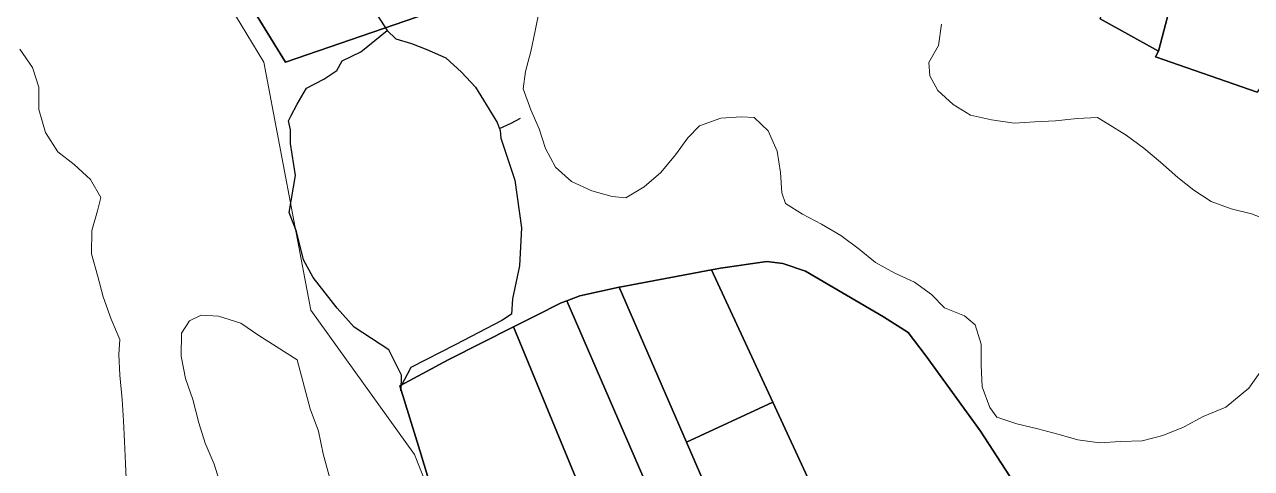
# Model space of a CAD drawing. Header units: metres. Extents: x 3 to 1027712, y 40 to 4430649.
# Drawn here: x 508153 to 508756, y 4411571 to 4411789 of the extents above; entities that cross this region are included whole.
import ezdxf

# ---------------------------------------------------------------- set-up
doc = ezdxf.new("R2010")
doc.units = ezdxf.units.M
doc.header["$MEASUREMENT"] = 0
doc.layers.add('A.ES.SDGC.CP.07003.cadastralparcel — CadastralParcel', color=1, linetype='Continuous')
for name, color, linetype, lineweight, true_color in [('Habitats_5_km', 7, 'Continuous', 9, 0xbefad2), ('Itinerarios_Espacios_naturales_Protegidos_5_km', 7, 'Continuous', 30, 0x3800b0), ('Lagunas_5_km', 7, 'Continuous', 9, 0xbff2e1)]:
    doc.layers.add(name, color=color, linetype=linetype, lineweight=lineweight, true_color=true_color)

msp = doc.modelspace()

# ---------------------------------------------------------------- linework, layer by layer
at = {"layer": 'A.ES.SDGC.CP.07003.cadastralparcel — CadastralParcel', "color": 7, "linetype": 'Continuous', "flags": 128}
for points in [[(508191.2, 4411916.15), (508234.85, 4411845.3), (508246.21, 4411826.88), (508280.95, 4411770.32), (508339.65, 4411790.6), (508389.11, 4411807.57), (508395.75, 4411849.63), (508397.23, 4411914.55), (508396.71, 4411916.08), (508395.38, 4411919.93), (508360.67, 4411999.97), (508316, 4411977.11), (508354.76, 4411900.38), (508352.31, 4411899.3), (508350.92, 4411898.69), (508349.52, 4411898.08), (508313.33, 4411882.2), (508298.98, 4411906.03), (508265.59, 4411952.71), (508241.95, 4411941.29), (508241.81, 4411941.54), (508191.2, 4411916.15)], [(508758.69, 4411755.61), (508708.7, 4411773.02), (508710.25, 4411775.81), (508736.3, 4411875.32), (508742.9, 4411900.55), (508754.8, 4411946.03), (508772.58, 4411940.88), (508791.58, 4411936.04), (508779.82, 4411864.53), (508763.48, 4411765.19), (508763.04, 4411762.14), (508758.69, 4411755.61)], [(508246.21, 4411826.88), (508234.85, 4411845.3), (508277.62, 4411866.29), (508284.63, 4411869.61), (508313.33, 4411882.2), (508349.52, 4411898.08), (508350.92, 4411898.69), (508352.31, 4411899.3), (508354.76, 4411900.38), (508362.37, 4411903.23), (508396.71, 4411916.08), (508397.23, 4411914.55), (508395.75, 4411849.63), (508389.11, 4411807.57), (508339.65, 4411790.6), (508280.95, 4411770.32), (508246.21, 4411826.88)], [(508710.25, 4411775.81), (508681.6, 4411791.75), (508720.8, 4411908.01), (508742.9, 4411900.55), (508736.3, 4411875.32), (508710.25, 4411775.81)], [(508478.24, 4411583.43), (508445.13, 4411659.74), (508445.25, 4411659.76), (508490.46, 4411668.18), (508520.58, 4411603.2), (508478.24, 4411583.43)], [(508520.58, 4411603.2), (508490.46, 4411668.18), (508494.85, 4411669), (508517.7, 4411672.4), (508525.48, 4411671.43), (508536.67, 4411667.54), (508575.09, 4411645.19), (508587.24, 4411637.41), (508596, 4411625.75), (508622.74, 4411588.82), (508657.28, 4411535.56), (508662.13, 4411528.09), (508662.32, 4411527.87), (508664.36, 4411525.57), (508656.8, 4411522.85), (508571.97, 4411492.34), (508546.87, 4411546.47), (508520.58, 4411603.2)], [(508507.4, 4411449.96), (508419.38, 4411653.03), (508425.79, 4411655.39), (508445.13, 4411659.74), (508478.24, 4411583.43), (508485.09, 4411567.66), (508505.27, 4411526.91), (508537.52, 4411461.78), (508515.87, 4411453.28), (508507.4, 4411449.96)], [(508472.58, 4411447.53), (508393.18, 4411640.25), (508403.91, 4411645.67), (508416.56, 4411651.99), (508419.38, 4411653.03), (508507.4, 4411449.96), (508499.95, 4411447.03), (508498.4, 4411446.42), (508472.58, 4411447.53)], [(508347.03, 4411579.33), (508337.29, 4411611.17), (508350.67, 4411618.4), (508358.8, 4411622.78), (508361.6, 4411624.29), (508393.18, 4411640.25), (508472.58, 4411447.53), (508439.55, 4411448.95), (508420.57, 4411449.58), (508387.39, 4411446.19), (508347.03, 4411579.33)], [(508485.09, 4411567.66), (508478.24, 4411583.43), (508520.58, 4411603.2), (508546.87, 4411546.47), (508505.27, 4411526.91), (508485.09, 4411567.66)]]:
    msp.add_lwpolyline(points, close=True, dxfattribs=at)
for points in [[(508681.6, 4411791.75), (508710.25, 4411775.81), (508708.7, 4411773.02), (508758.69, 4411755.61)], [(508657.28, 4411535.56), (508622.74, 4411588.82), (508596, 4411625.75), (508587.24, 4411637.41), (508575.09, 4411645.19), (508536.67, 4411667.54), (508525.48, 4411671.43), (508517.7, 4411672.4), (508494.85, 4411669), (508490.46, 4411668.18), (508445.25, 4411659.76), (508445.13, 4411659.74), (508425.79, 4411655.39), (508419.38, 4411653.03), (508416.56, 4411651.99), (508403.91, 4411645.67), (508393.18, 4411640.25), (508361.6, 4411624.29), (508358.8, 4411622.78), (508350.67, 4411618.4), (508337.29, 4411611.17), (508347.03, 4411579.33), (508387.39, 4411446.19)]]:
    msp.add_lwpolyline(points, dxfattribs=at)
at = {"layer": 'Habitats_5_km'}
msp.add_lwpolyline([(507835.45, 4412592.36), (507883.45, 4412554.36), (507924.45, 4412498.36), (507998.45, 4412426.36), (508074.45, 4412406.36), (508163.45, 4412358.36), (508240.45, 4412297.36), (508278.45, 4412238.36), (508268.45, 4412182.36), (508179.45, 4412103.36), (508135.45, 4412058.36), (508130.45, 4411971.36), (508163.45, 4411938.36), (508202.45, 4411897.36), (508242.45, 4411816.36), (508270.45, 4411770.36), (508293.45, 4411648.36), (508344.45, 4411577.36), (508367.45, 4411519.36)], dxfattribs=at)
at = {"layer": 'Itinerarios_Espacios_naturales_Protegidos_5_km'}
for points in [[(508250.14, 4411944.51), (508268.05, 4411925.58), (508271.51, 4411917.4), (508277.01, 4411912.9), (508276.9, 4411908.84), (508277.37, 4411905.24), (508276.8, 4411900.55), (508287.14, 4411886.4), (508290.6, 4411866.29), (508300.61, 4411847.22), (508301.08, 4411833.5), (508309.81, 4411818.89), (508330.96, 4411786)], [(508337.83, 4411611.2), (508338.02, 4411614.06), (508338.13, 4411616.45), (508331.81, 4411628.9), (508314.71, 4411639.96), (508306.43, 4411649.44), (508294.6, 4411664.39), (508289.89, 4411673.13), (508286.43, 4411687.12), (508282.75, 4411696.49), (508285.94, 4411714.66), (508283.52, 4411730.37), (508283.45, 4411737.08), (508282.47, 4411741.51), (508283.73, 4411743.89), (508286.82, 4411749.68), (508291.4, 4411757.55), (508299.89, 4411761.98), (508306.3, 4411766.27), (508308.82, 4411771.02), (508318, 4411775.49), (508330.96, 4411786)], [(508330.96, 4411786), (508335.2, 4411781.9), (508343, 4411779.57), (508350.58, 4411776.56), (508359.86, 4411772.45), (508367.57, 4411765.49), (508374.51, 4411758.12), (508379.62, 4411749.62), (508385.03, 4411740.71), (508386.52, 4411736.77), (508386.88, 4411733.05), (508393.78, 4411712.26), (508397.02, 4411688.96), (508396.12, 4411670.21), (508392.69, 4411653.99), (508392.13, 4411646.45), (508387.43, 4411643.24), (508364.5, 4411631.33), (508342.72, 4411620.23), (508337.83, 4411611.2)], [(508386.29, 4411737.8), (508392.03, 4411740.39), (508396.62, 4411742.9)]]:
    msp.add_lwpolyline(points, dxfattribs=at)
msp.add_lwpolyline([(508337.83, 4411611.2), (508337.68, 4411610.91), (508337.67, 4411608.69)], close=True, dxfattribs=at)
at = {"layer": 'Lagunas_5_km'}
for points in [[(508760.6, 4411618.32, 1), (508754.6, 4411610.12, 1), (508743.4, 4411600.72, 1), (508732.2, 4411596.12, 1), (508722.6, 4411590.92, 1), (508712.4, 4411586.72, 1), (508702.2, 4411584.22, 1), (508691.6, 4411583.82, 1), (508681.2, 4411583.22, 1), (508670.6, 4411584.62, 1), (508660.7, 4411587.42, 1), (508650.9, 4411590.12, 1), (508640.6, 4411592.42, 1), (508630.8, 4411595.72, 1), (508627.4, 4411600.52, 1), (508623.6, 4411610.62, 1), (508623.1, 4411621.32, 1), (508623.1, 4411631.72, 1), (508620.1, 4411641.22, 1), (508614.8, 4411645.62, 1), (508605, 4411649.62, 1), (508598.6, 4411656.12, 1), (508590.3, 4411662.22, 1), (508580.6, 4411666.52, 1), (508571.1, 4411671.82, 1), (508563, 4411678.32, 1), (508554, 4411685.12, 1), (508544.6, 4411690.72, 1), (508535.3, 4411695.62, 1), (508526.8, 4411700.92, 1), (508525, 4411706.12, 1), (508524.4, 4411716.12, 1), (508522.8, 4411726.62, 1), (508518.3, 4411736.62, 1), (508511.5, 4411743.12, 1), (508505.1, 4411743.42, 1), (508495.1, 4411742.82, 1), (508484.5, 4411739.02, 1), (508478.8, 4411733.12, 1), (508472.7, 4411724.82, 1), (508465.5, 4411716.12, 1), (508457.4, 4411709.12, 1), (508448.3, 4411703.62, 1), (508441.6, 4411704.22, 1), (508431.6, 4411707.02, 1), (508421.7, 4411711.62, 1), (508413.7, 4411718.72, 1), (508408.9, 4411727.92, 1), (508405.7, 4411737.52, 1), (508401.7, 4411746.92, 1), (508397.9, 4411757.22, 1), (508399, 4411765.72, 1), (508401.7, 4411775.62, 1), (508403.8, 4411785.72, 1), (508405.7, 4411795.52, 1)], [(508603.6, 4411789.12, 1), (508602.1, 4411778.52, 1), (508597.4, 4411770.22, 1), (508597.9, 4411763.72, 1), (508601.8, 4411756.42, 1), (508609.3, 4411749.62, 1), (508617.8, 4411744.22, 1), (508628.1, 4411742.02, 1), (508639.3, 4411740.42, 1), (508649.4, 4411741.02, 1), (508659.6, 4411741.52, 1), (508670.2, 4411742.72, 1), (508680.3, 4411743.12, 1), (508685.3, 4411740.02, 1), (508694.3, 4411734.52, 1), (508703.1, 4411728.02, 1), (508711.3, 4411721.22, 1), (508719.7, 4411713.72, 1), (508727.6, 4411707.42, 1), (508736.2, 4411701.92, 1), (508746, 4411698.22, 1), (508755.9, 4411695.72, 1), (508765.8, 4411692.02, 1)], [(508150.41, 4411776.72, 1), (508156.71, 4411767.72, 1), (508159.71, 4411758.12, 1), (508159.81, 4411747.12, 1), (508163.01, 4411735.82, 1), (508169.11, 4411726.22, 1), (508177.11, 4411720.02, 1), (508185.11, 4411712.62, 1), (508190.21, 4411703.82, 1), (508188.61, 4411697.32, 1), (508185.81, 4411687.62, 1), (508185.71, 4411676.12, 1), (508188.71, 4411665.02, 1), (508191.31, 4411655.02, 1), (508195.31, 4411644.02, 1), (508199.51, 4411634.02, 1), (508199.01, 4411626.52, 1), (508199.51, 4411616.42, 1), (508200.71, 4411604.52, 1), (508201.31, 4411594.02, 1), (508201.91, 4411583.82, 1), (508202.41, 4411572.92, 1), (508202.91, 4411562.02, 1)], [(508249, 4411562.72, 1), (508245.9, 4411572.72, 1), (508241.5, 4411583.02, 1), (508238.4, 4411592.92, 1), (508235.51, 4411604.42, 1), (508231.91, 4411614.82, 1), (508229.71, 4411625.82, 1), (508229.91, 4411637.02, 1), (508233.91, 4411643.22, 1), (508239.6, 4411645.92, 1), (508248.1, 4411645.52, 1), (508259, 4411642.02, 1), (508267.91, 4411636.02, 1), (508286.7, 4411624.02, 1), (508293.2, 4411599.82, 1), (508297.2, 4411588.92, 1), (508299.6, 4411577.82, 1), (508302.5, 4411566.92, 1)]]:
    msp.add_polyline3d(points, dxfattribs=at)

doc.saveas('drawing.dxf')
